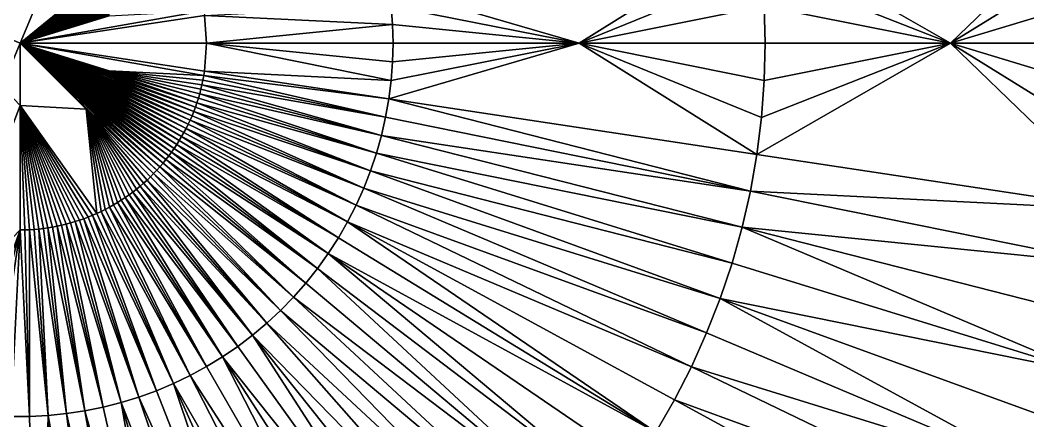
# Model space of a CAD drawing. Header units: millimetres. Extents: x -3250 to 8000, y -3250 to 3250.
# Drawn here: x 0 to 617, y -231 to 14 of the extents above; entities that cross this region are included whole.
import ezdxf

# ---------------------------------------------------------------- set-up
doc = ezdxf.new("R2010")
doc.units = ezdxf.units.MM
doc.header["$MEASUREMENT"] = 0
doc.layers.add('MESH_3D', color=2, linetype='CONTINUOUS')

msp = doc.modelspace()

# ---------------------------------------------------------------- linework, layer by layer
at = {"layer": 'MESH_3D'}
for points in [[(2150.48, 2436.79, 32500), (-3128.53, 880.23, 32500), (-2326.57, -2269.27, 32500)], [(2150.48, 2436.79, 32500), (-2326.57, -2269.27, 32500), (3105.61, 957.95, 32500)], [(3105.61, 957.95, 32500), (-2326.57, -2269.27, 32500), (-1962.36, -2590.68, 32500)], [(3105.61, 957.95, 32500), (-1962.36, -2590.68, 32500), (-1625, -2814.58, 32500)], [(3105.61, 957.95, 32500), (-1625, -2814.58, 32500), (-723.19, -3168.52, 32500)], [(3105.61, 957.95, 32500), (-723.19, -3168.52, 32500), (1410.12, -2928.15, 32500)], [(674.81, 101.71, -1202.53), (569.27, 0, -1217.16), (450.7, 67.93, -1229.05)], [(674.81, 101.71, -1202.53), (679.04, 67.95, -1202.53), (569.27, 0, -1217.16)], [(450.7, 67.93, -1229.05), (342.05, 0, -1238.24), (225.59, 34, -1244.78)], [(450.7, 67.93, -1229.05), (453.52, 45.38, -1229.05), (342.05, 0, -1238.24)], [(450.7, 67.93, -1229.05), (569.27, 0, -1217.16), (453.52, 45.38, -1229.05)], [(679.04, 67.95, -1202.53), (681.58, 34.02, -1202.53), (569.27, 0, -1217.16)], [(-26.36, 10.92, -1249.92), (-40.34, 40.34, -1249.67), (0, 57.05, -1249.67)], [(-26.36, 10.92, -1249.92), (0, 57.05, -1249.67), (10.92, 26.36, -1249.92)], [(453.52, 45.38, -1229.05), (455.22, 22.72, -1229.05), (342.05, 0, -1238.24)], [(453.52, 45.38, -1229.05), (569.27, 0, -1217.16), (455.22, 22.72, -1229.05)], [(10.92, 26.36, -1249.92), (44.16, 36.12, -1249.67), (0, 0, -1250)], [(44.16, 36.12, -1249.67), (44.61, 35.57, -1249.67), (0, 0, -1250)], [(44.61, 35.57, -1249.67), (45.05, 35.01, -1249.67), (0, 0, -1250)], [(45.05, 35.01, -1249.67), (45.48, 34.45, -1249.67), (0, 0, -1250)], [(45.48, 34.45, -1249.67), (45.9, 33.88, -1249.67), (0, 0, -1250)], [(45.9, 33.88, -1249.67), (46.32, 33.3, -1249.67), (0, 0, -1250)], [(46.32, 33.3, -1249.67), (46.73, 32.72, -1249.67), (0, 0, -1250)], [(46.73, 32.72, -1249.67), (47.14, 32.14, -1249.67), (0, 0, -1250)], [(47.14, 32.14, -1249.67), (47.54, 31.55, -1249.67), (0, 0, -1250)], [(47.54, 31.55, -1249.67), (47.93, 30.95, -1249.67), (0, 0, -1250)], [(47.93, 30.95, -1249.67), (48.31, 30.35, -1249.67), (0, 0, -1250)], [(225.59, 34, -1244.78), (342.05, 0, -1238.24), (227, 22.71, -1244.78)], [(681.58, 34.02, -1202.53), (682.43, 0, -1202.53), (569.27, 0, -1217.16)], [(-26.36, 10.92, -1249.92), (10.92, 26.36, -1249.92), (0, 0, -1250)], [(48.31, 30.35, -1249.67), (48.68, 29.75, -1249.67), (0, 0, -1250)], [(48.68, 29.75, -1249.67), (49.05, 29.14, -1249.67), (0, 0, -1250)], [(49.05, 29.14, -1249.67), (49.41, 28.53, -1249.67), (0, 0, -1250)], [(49.41, 28.53, -1249.67), (49.76, 27.91, -1249.67), (0, 0, -1250)], [(49.76, 27.91, -1249.67), (50.1, 27.29, -1249.67), (0, 0, -1250)], [(50.1, 27.29, -1249.67), (50.44, 26.66, -1249.67), (0, 0, -1250)], [(50.44, 26.66, -1249.67), (50.77, 26.03, -1249.67), (0, 0, -1250)], [(50.77, 26.03, -1249.67), (51.09, 25.39, -1249.67), (0, 0, -1250)], [(51.09, 25.39, -1249.67), (51.4, 24.75, -1249.67), (0, 0, -1250)], [(51.4, 24.75, -1249.67), (51.71, 24.11, -1249.67), (0, 0, -1250)], [(51.71, 24.11, -1249.67), (52, 23.46, -1249.67), (0, 0, -1250)], [(52, 23.46, -1249.67), (52.29, 22.81, -1249.67), (0, 0, -1250)], [(52.29, 22.81, -1249.67), (52.57, 22.16, -1249.67), (0, 0, -1250)], [(52.57, 22.16, -1249.67), (52.84, 21.5, -1249.67), (0, 0, -1250)], [(52.84, 21.5, -1249.67), (53.11, 20.84, -1249.67), (0, 0, -1250)], [(53.11, 20.84, -1249.67), (53.36, 20.18, -1249.67), (0, 0, -1250)], [(53.36, 20.18, -1249.67), (53.61, 19.51, -1249.67), (0, 0, -1250)], [(112.36, 19.81, -1248.7), (112.82, 17.01, -1248.7), (0, 0, -1250)], [(54.52, 16.82, -1249.67), (112.36, 19.81, -1248.7), (0, 0, -1250)], [(53.61, 19.51, -1249.67), (53.85, 18.84, -1249.67), (0, 0, -1250)], [(53.85, 18.84, -1249.67), (54.08, 18.17, -1249.67), (0, 0, -1250)], [(112.82, 17.01, -1248.7), (227, 22.71, -1244.78), (227.85, 11.37, -1244.78)], [(227, 22.71, -1244.78), (342.05, 0, -1238.24), (227.85, 11.37, -1244.78)], [(455.22, 22.72, -1229.05), (455.79, 0, -1229.05), (342.05, 0, -1238.24)], [(455.22, 22.72, -1229.05), (569.27, 0, -1217.16), (455.79, 0, -1229.05)], [(54.08, 18.17, -1249.67), (54.3, 17.49, -1249.67), (0, 0, -1250)], [(54.3, 17.49, -1249.67), (54.52, 16.82, -1249.67), (0, 0, -1250)], [(112.82, 17.01, -1248.7), (114.1, 0, -1248.7), (0, 0, -1250)], [(112.82, 17.01, -1248.7), (227.85, 11.37, -1244.78), (114.1, 0, -1248.7)], [(-26.36, 10.92, -1249.92), (0, 0, -1250), (0, 0, -1250)], [(-26.36, 10.92, -1249.92), (0, 0, -1250), (-10.92, -26.36, -1249.92)], [(227.85, 11.37, -1244.78), (228.14, 0, -1244.78), (114.1, 0, -1248.7)], [(227.85, 11.37, -1244.78), (342.05, 0, -1238.24), (228.14, 0, -1244.78)], [(0, -38.04, -1249.86), (-10.92, -26.36, -1249.92), (0, 0, -1250)], [(42.3, -38.28, -1249.67), (41.82, -38.81, -1249.67), (0, 0, -1250)], [(42.78, -37.75, -1249.67), (42.3, -38.28, -1249.67), (0, 0, -1250)], [(43.24, -37.21, -1249.67), (42.78, -37.75, -1249.67), (0, 0, -1250)], [(43.7, -36.67, -1249.67), (43.24, -37.21, -1249.67), (0, 0, -1250)], [(44.16, -36.12, -1249.67), (43.7, -36.67, -1249.67), (0, 0, -1250)], [(44.61, -35.57, -1249.67), (44.16, -36.12, -1249.67), (0, 0, -1250)], [(45.05, -35.01, -1249.67), (44.61, -35.57, -1249.67), (0, 0, -1250)], [(45.48, -34.45, -1249.67), (45.05, -35.01, -1249.67), (0, 0, -1250)], [(45.9, -33.88, -1249.67), (45.48, -34.45, -1249.67), (0, 0, -1250)], [(46.32, -33.3, -1249.67), (45.9, -33.88, -1249.67), (0, 0, -1250)], [(46.73, -32.72, -1249.67), (46.32, -33.3, -1249.67), (0, 0, -1250)], [(47.14, -32.14, -1249.67), (46.73, -32.72, -1249.67), (0, 0, -1250)], [(47.54, -31.55, -1249.67), (47.14, -32.14, -1249.67), (0, 0, -1250)], [(47.93, -30.95, -1249.67), (47.54, -31.55, -1249.67), (0, 0, -1250)], [(48.31, -30.35, -1249.67), (47.93, -30.95, -1249.67), (0, 0, -1250)], [(48.68, -29.75, -1249.67), (48.31, -30.35, -1249.67), (0, 0, -1250)], [(49.05, -29.14, -1249.67), (48.68, -29.75, -1249.67), (0, 0, -1250)], [(49.41, -28.53, -1249.67), (49.05, -29.14, -1249.67), (0, 0, -1250)], [(49.76, -27.91, -1249.67), (49.41, -28.53, -1249.67), (0, 0, -1250)], [(50.1, -27.29, -1249.67), (49.76, -27.91, -1249.67), (0, 0, -1250)], [(50.44, -26.66, -1249.67), (50.1, -27.29, -1249.67), (0, 0, -1250)], [(50.77, -26.03, -1249.67), (50.44, -26.66, -1249.67), (0, 0, -1250)], [(51.09, -25.39, -1249.67), (50.77, -26.03, -1249.67), (0, 0, -1250)], [(51.4, -24.75, -1249.67), (51.09, -25.39, -1249.67), (0, 0, -1250)], [(51.71, -24.11, -1249.67), (51.4, -24.75, -1249.67), (0, 0, -1250)], [(52, -23.46, -1249.67), (51.71, -24.11, -1249.67), (0, 0, -1250)], [(52.29, -22.81, -1249.67), (52, -23.46, -1249.67), (0, 0, -1250)], [(52.57, -22.16, -1249.67), (52.29, -22.81, -1249.67), (0, 0, -1250)], [(52.84, -21.5, -1249.67), (52.57, -22.16, -1249.67), (0, 0, -1250)], [(53.11, -20.84, -1249.67), (52.84, -21.5, -1249.67), (0, 0, -1250)], [(53.36, -20.18, -1249.67), (53.11, -20.84, -1249.67), (0, 0, -1250)], [(53.61, -19.51, -1249.67), (53.36, -20.18, -1249.67), (0, 0, -1250)], [(53.85, -18.84, -1249.67), (53.61, -19.51, -1249.67), (0, 0, -1250)], [(54.08, -18.17, -1249.67), (53.85, -18.84, -1249.67), (0, 0, -1250)], [(54.3, -17.49, -1249.67), (54.08, -18.17, -1249.67), (0, 0, -1250)], [(54.52, -16.82, -1249.67), (54.3, -17.49, -1249.67), (0, 0, -1250)], [(54.52, -16.82, -1249.67), (0, 0, -1250), (112.36, -19.81, -1248.7)], [(0, -38.04, -1249.86), (0, 0, -1250), (40.34, -40.34, -1249.67)], [(112.82, -17.01, -1248.7), (0, 0, -1250), (114.1, 0, -1248.7)], [(112.82, -17.01, -1248.7), (112.36, -19.81, -1248.7), (0, 0, -1250)], [(40.84, -39.84, -1249.67), (40.34, -40.34, -1249.67), (0, 0, -1250)], [(41.34, -39.32, -1249.67), (40.84, -39.84, -1249.67), (0, 0, -1250)], [(41.82, -38.81, -1249.67), (41.34, -39.32, -1249.67), (0, 0, -1250)], [(112.82, -17.01, -1248.7), (114.1, 0, -1248.7), (227, -22.71, -1244.78)], [(227.85, -11.37, -1244.78), (114.1, 0, -1248.7), (228.14, 0, -1244.78)], [(227.85, -11.37, -1244.78), (227, -22.71, -1244.78), (114.1, 0, -1248.7)], [(227, -22.71, -1244.78), (342.05, 0, -1238.24), (225.59, -34, -1244.78)], [(450.7, -67.93, -1229.05), (225.59, -34, -1244.78), (342.05, 0, -1238.24)], [(227.85, -11.37, -1244.78), (342.05, 0, -1238.24), (227, -22.71, -1244.78)], [(227.85, -11.37, -1244.78), (228.14, 0, -1244.78), (342.05, 0, -1238.24)], [(453.52, -45.38, -1229.05), (450.7, -67.93, -1229.05), (342.05, 0, -1238.24)], [(455.22, -22.72, -1229.05), (453.52, -45.38, -1229.05), (342.05, 0, -1238.24)], [(455.22, -22.72, -1229.05), (342.05, 0, -1238.24), (455.79, 0, -1229.05)], [(453.52, -45.38, -1229.05), (569.27, 0, -1217.16), (450.7, -67.93, -1229.05)], [(674.81, -101.71, -1202.53), (450.7, -67.93, -1229.05), (569.27, 0, -1217.16)], [(455.22, -22.72, -1229.05), (569.27, 0, -1217.16), (453.52, -45.38, -1229.05)], [(455.22, -22.72, -1229.05), (455.79, 0, -1229.05), (569.27, 0, -1217.16)], [(679.04, -67.95, -1202.53), (674.81, -101.71, -1202.53), (569.27, 0, -1217.16)], [(681.58, -34.02, -1202.53), (569.27, 0, -1217.16), (682.43, 0, -1202.53)], [(681.58, -34.02, -1202.53), (679.04, -67.95, -1202.53), (569.27, 0, -1217.16)], [(54.08, -18.17, -1249.67), (108.16, -36.34, -1248.7), (53.85, -18.84, -1249.67)], [(54.3, -17.49, -1249.67), (108.16, -36.34, -1248.7), (54.08, -18.17, -1249.67)], [(54.52, -16.82, -1249.67), (109.03, -33.63, -1248.7), (54.3, -17.49, -1249.67)], [(54.3, -17.49, -1249.67), (109.03, -33.63, -1248.7), (108.16, -36.34, -1248.7)], [(54.52, -16.82, -1249.67), (109.83, -30.9, -1248.7), (109.03, -33.63, -1248.7)], [(54.52, -16.82, -1249.67), (110.57, -28.15, -1248.7), (109.83, -30.9, -1248.7)], [(54.52, -16.82, -1249.67), (111.24, -25.39, -1248.7), (110.57, -28.15, -1248.7)], [(54.52, -16.82, -1249.67), (111.84, -22.61, -1248.7), (111.24, -25.39, -1248.7)], [(54.52, -16.82, -1249.67), (112.36, -19.81, -1248.7), (111.84, -22.61, -1248.7)], [(112.82, -17.01, -1248.7), (225.59, -34, -1244.78), (112.36, -19.81, -1248.7)], [(112.82, -17.01, -1248.7), (227, -22.71, -1244.78), (225.59, -34, -1244.78)], [(51.71, -24.11, -1249.67), (102.8, -49.51, -1248.7), (51.4, -24.75, -1249.67)], [(52, -23.46, -1249.67), (104, -46.93, -1248.7), (51.71, -24.11, -1249.67)], [(51.71, -24.11, -1249.67), (104, -46.93, -1248.7), (102.8, -49.51, -1248.7)], [(52.29, -22.81, -1249.67), (104, -46.93, -1248.7), (52, -23.46, -1249.67)], [(52.57, -22.16, -1249.67), (105.14, -44.32, -1248.7), (52.29, -22.81, -1249.67)], [(52.29, -22.81, -1249.67), (105.14, -44.32, -1248.7), (104, -46.93, -1248.7)], [(52.84, -21.5, -1249.67), (105.14, -44.32, -1248.7), (52.57, -22.16, -1249.67)], [(53.11, -20.84, -1249.67), (106.21, -41.68, -1248.7), (52.84, -21.5, -1249.67)], [(52.84, -21.5, -1249.67), (106.21, -41.68, -1248.7), (105.14, -44.32, -1248.7)], [(53.36, -20.18, -1249.67), (106.21, -41.68, -1248.7), (53.11, -20.84, -1249.67)], [(53.61, -19.51, -1249.67), (107.22, -39.02, -1248.7), (53.36, -20.18, -1249.67)], [(53.36, -20.18, -1249.67), (107.22, -39.02, -1248.7), (106.21, -41.68, -1248.7)], [(53.85, -18.84, -1249.67), (107.22, -39.02, -1248.7), (53.61, -19.51, -1249.67)], [(53.85, -18.84, -1249.67), (108.16, -36.34, -1248.7), (107.22, -39.02, -1248.7)], [(111.84, -22.61, -1248.7), (223.61, -45.2, -1244.78), (111.24, -25.39, -1248.7)], [(112.36, -19.81, -1248.7), (223.61, -45.2, -1244.78), (111.84, -22.61, -1248.7)], [(112.36, -19.81, -1248.7), (225.59, -34, -1244.78), (223.61, -45.2, -1244.78)], [(0, -38.04, -1249.86), (-48.4, -164.14, -1247.07), (-10.92, -26.36, -1249.92)], [(48.31, -30.35, -1249.67), (95.84, -61.9, -1248.7), (47.93, -30.95, -1249.67)], [(48.68, -29.75, -1249.67), (97.36, -59.49, -1248.7), (48.31, -30.35, -1249.67)], [(48.31, -30.35, -1249.67), (97.36, -59.49, -1248.7), (95.84, -61.9, -1248.7)], [(49.05, -29.14, -1249.67), (97.36, -59.49, -1248.7), (48.68, -29.75, -1249.67)], [(49.41, -28.53, -1249.67), (98.81, -57.05, -1248.7), (49.05, -29.14, -1249.67)], [(49.05, -29.14, -1249.67), (98.81, -57.05, -1248.7), (97.36, -59.49, -1248.7)], [(49.76, -27.91, -1249.67), (98.81, -57.05, -1248.7), (49.41, -28.53, -1249.67)], [(50.1, -27.29, -1249.67), (100.2, -54.57, -1248.7), (49.76, -27.91, -1249.67)], [(49.76, -27.91, -1249.67), (100.2, -54.57, -1248.7), (98.81, -57.05, -1248.7)], [(50.44, -26.66, -1249.67), (100.2, -54.57, -1248.7), (50.1, -27.29, -1249.67)], [(50.77, -26.03, -1249.67), (101.53, -52.05, -1248.7), (50.44, -26.66, -1249.67)], [(50.44, -26.66, -1249.67), (101.53, -52.05, -1248.7), (100.2, -54.57, -1248.7)], [(51.09, -25.39, -1249.67), (101.53, -52.05, -1248.7), (50.77, -26.03, -1249.67)], [(51.4, -24.75, -1249.67), (102.8, -49.51, -1248.7), (51.09, -25.39, -1249.67)], [(51.09, -25.39, -1249.67), (102.8, -49.51, -1248.7), (101.53, -52.05, -1248.7)], [(110.57, -28.15, -1248.7), (221.08, -56.29, -1244.78), (109.83, -30.9, -1248.7)], [(111.24, -25.39, -1248.7), (221.08, -56.29, -1244.78), (110.57, -28.15, -1248.7)], [(111.24, -25.39, -1248.7), (223.61, -45.2, -1244.78), (221.08, -56.29, -1244.78)], [(43.7, -36.67, -1249.67), (87.4, -73.34, -1248.7), (43.24, -37.21, -1249.67)], [(44.16, -36.12, -1249.67), (87.4, -73.34, -1248.7), (43.7, -36.67, -1249.67)], [(44.61, -35.57, -1249.67), (89.21, -71.14, -1248.7), (44.16, -36.12, -1249.67)], [(44.16, -36.12, -1249.67), (89.21, -71.14, -1248.7), (87.4, -73.34, -1248.7)], [(45.05, -35.01, -1249.67), (89.21, -71.14, -1248.7), (44.61, -35.57, -1249.67)], [(45.48, -34.45, -1249.67), (90.95, -68.89, -1248.7), (45.05, -35.01, -1249.67)], [(45.05, -35.01, -1249.67), (90.95, -68.89, -1248.7), (89.21, -71.14, -1248.7)], [(45.9, -33.88, -1249.67), (90.95, -68.89, -1248.7), (45.48, -34.45, -1249.67)], [(46.32, -33.3, -1249.67), (92.64, -66.6, -1248.7), (45.9, -33.88, -1249.67)], [(45.9, -33.88, -1249.67), (92.64, -66.6, -1248.7), (90.95, -68.89, -1248.7)], [(46.73, -32.72, -1249.67), (92.64, -66.6, -1248.7), (46.32, -33.3, -1249.67)], [(47.14, -32.14, -1249.67), (94.27, -64.27, -1248.7), (46.73, -32.72, -1249.67)], [(46.73, -32.72, -1249.67), (94.27, -64.27, -1248.7), (92.64, -66.6, -1248.7)], [(47.54, -31.55, -1249.67), (94.27, -64.27, -1248.7), (47.14, -32.14, -1249.67)], [(47.93, -30.95, -1249.67), (95.84, -61.9, -1248.7), (47.54, -31.55, -1249.67)], [(47.54, -31.55, -1249.67), (95.84, -61.9, -1248.7), (94.27, -64.27, -1248.7)], [(108.16, -36.34, -1248.7), (214.38, -78.03, -1244.78), (107.22, -39.02, -1248.7)], [(109.03, -33.63, -1248.7), (218, -67.24, -1244.78), (108.16, -36.34, -1248.7)], [(108.16, -36.34, -1248.7), (218, -67.24, -1244.78), (214.38, -78.03, -1244.78)], [(109.83, -30.9, -1248.7), (218, -67.24, -1244.78), (109.03, -33.63, -1248.7)], [(109.83, -30.9, -1248.7), (221.08, -56.29, -1244.78), (218, -67.24, -1244.78)], [(446.75, -90.31, -1229.05), (223.61, -45.2, -1244.78), (225.59, -34, -1244.78)], [(450.7, -67.93, -1229.05), (446.75, -90.31, -1229.05), (225.59, -34, -1244.78)], [(0, -38.04, -1249.86), (0, -114.1, -1248.7), (-48.4, -164.14, -1247.07)], [(0, -38.04, -1249.86), (14.19, -113.21, -1248.7), (11.36, -113.53, -1248.7)], [(0, -38.04, -1249.86), (25.39, -111.24, -1248.7), (22.61, -111.84, -1248.7)], [(0, -38.04, -1249.86), (30.9, -109.83, -1248.7), (28.15, -110.57, -1248.7)], [(0, -38.04, -1249.86), (33.63, -109.03, -1248.7), (30.9, -109.83, -1248.7)], [(0, -38.04, -1249.86), (41.68, -106.21, -1248.7), (39.02, -107.22, -1248.7)], [(0, -38.04, -1249.86), (36.34, -108.16, -1248.7), (33.63, -109.03, -1248.7)], [(0, -38.04, -1249.86), (39.02, -107.22, -1248.7), (36.34, -108.16, -1248.7)], [(0, -38.04, -1249.86), (11.36, -113.53, -1248.7), (8.53, -113.78, -1248.7)], [(0, -38.04, -1249.86), (44.32, -105.14, -1248.7), (41.68, -106.21, -1248.7)], [(0, -38.04, -1249.86), (46.93, -104, -1248.7), (44.32, -105.14, -1248.7)], [(0, -38.04, -1249.86), (5.69, -113.96, -1248.7), (2.84, -114.06, -1248.7)], [(0, -38.04, -1249.86), (40.34, -40.34, -1249.67), (46.93, -104, -1248.7)], [(0, -38.04, -1249.86), (19.81, -112.36, -1248.7), (17.01, -112.82, -1248.7)], [(0, -38.04, -1249.86), (17.01, -112.82, -1248.7), (14.19, -113.21, -1248.7)], [(0, -38.04, -1249.86), (2.84, -114.06, -1248.7), (0, -114.1, -1248.7)], [(0, -38.04, -1249.86), (22.61, -111.84, -1248.7), (19.81, -112.36, -1248.7)], [(0, -38.04, -1249.86), (28.15, -110.57, -1248.7), (25.39, -111.24, -1248.7)], [(0, -38.04, -1249.86), (8.53, -113.78, -1248.7), (5.69, -113.96, -1248.7)], [(40.84, -39.84, -1249.67), (81.68, -79.67, -1248.7), (40.34, -40.34, -1249.67)], [(40.34, -40.34, -1249.67), (54.57, -100.2, -1248.7), (52.05, -101.53, -1248.7)], [(40.34, -40.34, -1249.67), (49.51, -102.8, -1248.7), (46.93, -104, -1248.7)], [(40.34, -40.34, -1249.67), (61.9, -95.84, -1248.7), (59.49, -97.36, -1248.7)], [(40.34, -40.34, -1249.67), (57.05, -98.81, -1248.7), (54.57, -100.2, -1248.7)], [(40.34, -40.34, -1249.67), (59.49, -97.36, -1248.7), (57.05, -98.81, -1248.7)], [(40.34, -40.34, -1249.67), (64.27, -94.27, -1248.7), (61.9, -95.84, -1248.7)], [(40.34, -40.34, -1249.67), (66.6, -92.64, -1248.7), (64.27, -94.27, -1248.7)], [(40.34, -40.34, -1249.67), (68.89, -90.95, -1248.7), (66.6, -92.64, -1248.7)], [(40.34, -40.34, -1249.67), (81.68, -79.67, -1248.7), (79.67, -81.68, -1248.7)], [(40.34, -40.34, -1249.67), (71.14, -89.21, -1248.7), (68.89, -90.95, -1248.7)], [(40.34, -40.34, -1249.67), (77.61, -83.64, -1248.7), (75.5, -85.55, -1248.7)], [(40.34, -40.34, -1249.67), (73.34, -87.4, -1248.7), (71.14, -89.21, -1248.7)], [(40.34, -40.34, -1249.67), (75.5, -85.55, -1248.7), (73.34, -87.4, -1248.7)], [(40.34, -40.34, -1249.67), (79.67, -81.68, -1248.7), (77.61, -83.64, -1248.7)], [(40.34, -40.34, -1249.67), (52.05, -101.53, -1248.7), (49.51, -102.8, -1248.7)], [(41.34, -39.32, -1249.67), (81.68, -79.67, -1248.7), (40.84, -39.84, -1249.67)], [(41.82, -38.81, -1249.67), (83.64, -77.61, -1248.7), (41.34, -39.32, -1249.67)], [(41.34, -39.32, -1249.67), (83.64, -77.61, -1248.7), (81.68, -79.67, -1248.7)], [(42.3, -38.28, -1249.67), (83.64, -77.61, -1248.7), (41.82, -38.81, -1249.67)], [(42.78, -37.75, -1249.67), (85.55, -75.5, -1248.7), (42.3, -38.28, -1249.67)], [(42.3, -38.28, -1249.67), (85.55, -75.5, -1248.7), (83.64, -77.61, -1248.7)], [(43.24, -37.21, -1249.67), (85.55, -75.5, -1248.7), (42.78, -37.75, -1249.67)], [(43.24, -37.21, -1249.67), (87.4, -73.34, -1248.7), (85.55, -75.5, -1248.7)], [(106.21, -41.68, -1248.7), (210.22, -88.62, -1244.78), (105.14, -44.32, -1248.7)], [(107.22, -39.02, -1248.7), (214.38, -78.03, -1244.78), (106.21, -41.68, -1248.7)], [(106.21, -41.68, -1248.7), (214.38, -78.03, -1244.78), (210.22, -88.62, -1244.78)], [(104, -46.93, -1248.7), (205.54, -98.98, -1244.78), (102.8, -49.51, -1248.7)], [(105.14, -44.32, -1248.7), (210.22, -88.62, -1244.78), (104, -46.93, -1248.7)], [(104, -46.93, -1248.7), (210.22, -88.62, -1244.78), (205.54, -98.98, -1244.78)], [(446.75, -90.31, -1229.05), (221.08, -56.29, -1244.78), (223.61, -45.2, -1244.78)], [(100.2, -54.57, -1248.7), (200.35, -109.11, -1244.78), (98.81, -57.05, -1248.7)], [(101.53, -52.05, -1248.7), (200.35, -109.11, -1244.78), (100.2, -54.57, -1248.7)], [(102.8, -49.51, -1248.7), (205.54, -98.98, -1244.78), (101.53, -52.05, -1248.7)], [(101.53, -52.05, -1248.7), (205.54, -98.98, -1244.78), (200.35, -109.11, -1244.78)], [(97.36, -59.49, -1248.7), (194.67, -118.96, -1244.78), (95.84, -61.9, -1248.7)], [(98.81, -57.05, -1248.7), (194.67, -118.96, -1244.78), (97.36, -59.49, -1248.7)], [(98.81, -57.05, -1248.7), (200.35, -109.11, -1244.78), (194.67, -118.96, -1244.78)], [(441.69, -112.47, -1229.05), (218, -67.24, -1244.78), (221.08, -56.29, -1244.78)], [(446.75, -90.31, -1229.05), (441.69, -112.47, -1229.05), (221.08, -56.29, -1244.78)], [(92.64, -66.6, -1248.7), (181.85, -137.75, -1244.78), (90.95, -68.89, -1248.7)], [(94.27, -64.27, -1248.7), (188.49, -128.51, -1244.78), (92.64, -66.6, -1248.7)], [(92.64, -66.6, -1248.7), (188.49, -128.51, -1244.78), (181.85, -137.75, -1244.78)], [(95.84, -61.9, -1248.7), (188.49, -128.51, -1244.78), (94.27, -64.27, -1248.7)], [(95.84, -61.9, -1248.7), (194.67, -118.96, -1244.78), (188.49, -128.51, -1244.78)], [(435.54, -134.35, -1229.05), (214.38, -78.03, -1244.78), (218, -67.24, -1244.78)], [(441.69, -112.47, -1229.05), (435.54, -134.35, -1229.05), (218, -67.24, -1244.78)], [(87.4, -73.34, -1248.7), (174.76, -146.64, -1244.78), (85.55, -75.5, -1248.7)], [(89.21, -71.14, -1248.7), (174.76, -146.64, -1244.78), (87.4, -73.34, -1248.7)], [(90.95, -68.89, -1248.7), (181.85, -137.75, -1244.78), (89.21, -71.14, -1248.7)], [(89.21, -71.14, -1248.7), (181.85, -137.75, -1244.78), (174.76, -146.64, -1244.78)], [(674.81, -101.71, -1202.53), (446.75, -90.31, -1229.05), (450.7, -67.93, -1229.05)], [(81.68, -79.67, -1248.7), (159.29, -163.31, -1244.78), (79.67, -81.68, -1248.7)], [(83.64, -77.61, -1248.7), (167.24, -155.17, -1244.78), (81.68, -79.67, -1248.7)], [(81.68, -79.67, -1248.7), (167.24, -155.17, -1244.78), (159.29, -163.31, -1244.78)], [(85.55, -75.5, -1248.7), (167.24, -155.17, -1244.78), (83.64, -77.61, -1248.7)], [(85.55, -75.5, -1248.7), (174.76, -146.64, -1244.78), (167.24, -155.17, -1244.78)], [(428.3, -155.89, -1229.05), (210.22, -88.62, -1244.78), (214.38, -78.03, -1244.78)], [(435.54, -134.35, -1229.05), (428.3, -155.89, -1229.05), (214.38, -78.03, -1244.78)], [(75.5, -85.55, -1248.7), (150.95, -171.05, -1244.78), (73.34, -87.4, -1248.7)], [(77.61, -83.64, -1248.7), (150.95, -171.05, -1244.78), (75.5, -85.55, -1248.7)], [(79.67, -81.68, -1248.7), (159.29, -163.31, -1244.78), (77.61, -83.64, -1248.7)], [(77.61, -83.64, -1248.7), (159.29, -163.31, -1244.78), (150.95, -171.05, -1244.78)], [(68.89, -90.95, -1248.7), (133.17, -185.23, -1244.78), (66.6, -92.64, -1248.7)], [(71.14, -89.21, -1248.7), (142.24, -178.36, -1244.78), (68.89, -90.95, -1248.7)], [(68.89, -90.95, -1248.7), (142.24, -178.36, -1244.78), (133.17, -185.23, -1244.78)], [(73.34, -87.4, -1248.7), (142.24, -178.36, -1244.78), (71.14, -89.21, -1248.7)], [(73.34, -87.4, -1248.7), (150.95, -171.05, -1244.78), (142.24, -178.36, -1244.78)], [(420, -177.04, -1229.05), (205.54, -98.98, -1244.78), (210.22, -88.62, -1244.78)], [(428.3, -155.89, -1229.05), (420, -177.04, -1229.05), (210.22, -88.62, -1244.78)], [(668.9, -135.22, -1202.53), (441.69, -112.47, -1229.05), (446.75, -90.31, -1229.05)], [(674.81, -101.71, -1202.53), (668.9, -135.22, -1202.53), (446.75, -90.31, -1229.05)], [(59.49, -97.36, -1248.7), (114.07, -197.57, -1244.78), (57.05, -98.81, -1248.7)], [(61.9, -95.84, -1248.7), (123.77, -191.64, -1244.78), (59.49, -97.36, -1248.7)], [(59.49, -97.36, -1248.7), (123.77, -191.64, -1244.78), (114.07, -197.57, -1244.78)], [(64.27, -94.27, -1248.7), (123.77, -191.64, -1244.78), (61.9, -95.84, -1248.7)], [(66.6, -92.64, -1248.7), (133.17, -185.23, -1244.78), (64.27, -94.27, -1248.7)], [(64.27, -94.27, -1248.7), (133.17, -185.23, -1244.78), (123.77, -191.64, -1244.78)], [(46.93, -104, -1248.7), (93.83, -207.95, -1244.78), (44.32, -105.14, -1248.7)], [(49.51, -102.8, -1248.7), (93.83, -207.95, -1244.78), (46.93, -104, -1248.7)], [(52.05, -101.53, -1248.7), (104.08, -203.01, -1244.78), (49.51, -102.8, -1248.7)], [(49.51, -102.8, -1248.7), (104.08, -203.01, -1244.78), (93.83, -207.95, -1244.78)], [(54.57, -100.2, -1248.7), (104.08, -203.01, -1244.78), (52.05, -101.53, -1248.7)], [(57.05, -98.81, -1248.7), (114.07, -197.57, -1244.78), (54.57, -100.2, -1248.7)], [(54.57, -100.2, -1248.7), (114.07, -197.57, -1244.78), (104.08, -203.01, -1244.78)], [(410.65, -197.76, -1229.05), (200.35, -109.11, -1244.78), (205.54, -98.98, -1244.78)], [(420, -177.04, -1229.05), (410.65, -197.76, -1229.05), (205.54, -98.98, -1244.78)], [(28.15, -110.57, -1248.7), (50.76, -222.42, -1244.78), (25.39, -111.24, -1248.7)], [(30.9, -109.83, -1248.7), (61.79, -219.61, -1244.78), (28.15, -110.57, -1248.7)], [(28.15, -110.57, -1248.7), (61.79, -219.61, -1244.78), (50.76, -222.42, -1244.78)], [(33.63, -109.03, -1248.7), (61.79, -219.61, -1244.78), (30.9, -109.83, -1248.7)], [(36.34, -108.16, -1248.7), (72.66, -216.26, -1244.78), (33.63, -109.03, -1248.7)], [(33.63, -109.03, -1248.7), (72.66, -216.26, -1244.78), (61.79, -219.61, -1244.78)], [(39.02, -107.22, -1248.7), (72.66, -216.26, -1244.78), (36.34, -108.16, -1248.7)], [(41.68, -106.21, -1248.7), (83.35, -212.37, -1244.78), (39.02, -107.22, -1248.7)], [(39.02, -107.22, -1248.7), (83.35, -212.37, -1244.78), (72.66, -216.26, -1244.78)], [(44.32, -105.14, -1248.7), (83.35, -212.37, -1244.78), (41.68, -106.21, -1248.7)], [(44.32, -105.14, -1248.7), (93.83, -207.95, -1244.78), (83.35, -212.37, -1244.78)], [(388.92, -237.66, -1229.05), (194.67, -118.96, -1244.78), (200.35, -109.11, -1244.78)], [(400.28, -217.98, -1229.05), (388.92, -237.66, -1229.05), (200.35, -109.11, -1244.78)], [(410.65, -197.76, -1229.05), (400.28, -217.98, -1229.05), (200.35, -109.11, -1244.78)], [(-48.4, -164.14, -1247.07), (0, -114.1, -1248.7), (-39.62, -224.67, -1244.78)], [(0, -114.1, -1248.7), (-28.37, -226.36, -1244.78), (-39.62, -224.67, -1244.78)], [(0, -114.1, -1248.7), (-17.05, -227.5, -1244.78), (-28.37, -226.36, -1244.78)], [(0, -114.1, -1248.7), (-5.69, -228.06, -1244.78), (-17.05, -227.5, -1244.78)], [(0, -114.1, -1248.7), (5.69, -228.06, -1244.78), (-5.69, -228.06, -1244.78)], [(2.84, -114.06, -1248.7), (5.69, -228.06, -1244.78), (0, -114.1, -1248.7)], [(5.69, -113.96, -1248.7), (5.69, -228.06, -1244.78), (2.84, -114.06, -1248.7)], [(8.53, -113.78, -1248.7), (17.05, -227.5, -1244.78), (5.69, -113.96, -1248.7)], [(5.69, -113.96, -1248.7), (17.05, -227.5, -1244.78), (5.69, -228.06, -1244.78)], [(11.36, -113.53, -1248.7), (17.05, -227.5, -1244.78), (8.53, -113.78, -1248.7)], [(14.19, -113.21, -1248.7), (28.37, -226.36, -1244.78), (11.36, -113.53, -1248.7)], [(11.36, -113.53, -1248.7), (28.37, -226.36, -1244.78), (17.05, -227.5, -1244.78)], [(17.01, -112.82, -1248.7), (28.37, -226.36, -1244.78), (14.19, -113.21, -1248.7)], [(19.81, -112.36, -1248.7), (39.62, -224.67, -1244.78), (17.01, -112.82, -1248.7)], [(17.01, -112.82, -1248.7), (39.62, -224.67, -1244.78), (28.37, -226.36, -1244.78)], [(22.61, -111.84, -1248.7), (39.62, -224.67, -1244.78), (19.81, -112.36, -1248.7)], [(25.39, -111.24, -1248.7), (50.76, -222.42, -1244.78), (22.61, -111.84, -1248.7)], [(22.61, -111.84, -1248.7), (50.76, -222.42, -1244.78), (39.62, -224.67, -1244.78)], [(652.11, -201.15, -1202.53), (435.54, -134.35, -1229.05), (441.69, -112.47, -1229.05)], [(661.33, -168.4, -1202.53), (652.11, -201.15, -1202.53), (441.69, -112.47, -1229.05)], [(668.9, -135.22, -1202.53), (661.33, -168.4, -1202.53), (441.69, -112.47, -1229.05)], [(388.92, -237.66, -1229.05), (188.49, -128.51, -1244.78), (194.67, -118.96, -1244.78)], [(363.32, -275.21, -1229.05), (181.85, -137.75, -1244.78), (188.49, -128.51, -1244.78)], [(376.59, -256.75, -1229.05), (363.32, -275.21, -1229.05), (188.49, -128.51, -1244.78)], [(388.92, -237.66, -1229.05), (376.59, -256.75, -1229.05), (188.49, -128.51, -1244.78)], [(652.11, -201.15, -1202.53), (428.3, -155.89, -1229.05), (435.54, -134.35, -1229.05)], [(349.15, -292.97, -1229.05), (174.76, -146.64, -1244.78), (181.85, -137.75, -1244.78)], [(363.32, -275.21, -1229.05), (349.15, -292.97, -1229.05), (181.85, -137.75, -1244.78)], [(349.15, -292.97, -1229.05), (167.24, -155.17, -1244.78), (174.76, -146.64, -1244.78)], [(334.12, -310.01, -1229.05), (159.29, -163.31, -1244.78), (167.24, -155.17, -1244.78)], [(349.15, -292.97, -1229.05), (334.12, -310.01, -1229.05), (167.24, -155.17, -1244.78)], [(628.85, -265.08, -1202.53), (420, -177.04, -1229.05), (428.3, -155.89, -1229.05)], [(641.28, -233.41, -1202.53), (628.85, -265.08, -1202.53), (428.3, -155.89, -1229.05)], [(652.11, -201.15, -1202.53), (641.28, -233.41, -1202.53), (428.3, -155.89, -1229.05)], [(318.25, -326.28, -1229.05), (150.95, -171.05, -1244.78), (159.29, -163.31, -1244.78)], [(334.12, -310.01, -1229.05), (318.25, -326.28, -1229.05), (159.29, -163.31, -1244.78)], [(301.59, -341.74, -1229.05), (142.24, -178.36, -1244.78), (150.95, -171.05, -1244.78)], [(318.25, -326.28, -1229.05), (301.59, -341.74, -1229.05), (150.95, -171.05, -1244.78)], [(266.06, -370.07, -1229.05), (133.17, -185.23, -1244.78), (142.24, -178.36, -1244.78)], [(284.18, -356.35, -1229.05), (266.06, -370.07, -1229.05), (142.24, -178.36, -1244.78)], [(301.59, -341.74, -1229.05), (284.18, -356.35, -1229.05), (142.24, -178.36, -1244.78)], [(628.85, -265.08, -1202.53), (410.65, -197.76, -1229.05), (420, -177.04, -1229.05)], [(266.06, -370.07, -1229.05), (123.77, -191.64, -1244.78), (133.17, -185.23, -1244.78)], [(227.89, -394.72, -1229.05), (114.07, -197.57, -1244.78), (123.77, -191.64, -1244.78)], [(247.29, -382.87, -1229.05), (227.89, -394.72, -1229.05), (123.77, -191.64, -1244.78)], [(266.06, -370.07, -1229.05), (247.29, -382.87, -1229.05), (123.77, -191.64, -1244.78)], [(207.93, -405.59, -1229.05), (93.83, -207.95, -1244.78), (104.08, -203.01, -1244.78)], [(227.89, -394.72, -1229.05), (104.08, -203.01, -1244.78), (114.07, -197.57, -1244.78)], [(227.89, -394.72, -1229.05), (207.93, -405.59, -1229.05), (104.08, -203.01, -1244.78)], [(614.85, -296.1, -1202.53), (400.28, -217.98, -1229.05), (410.65, -197.76, -1229.05)], [(628.85, -265.08, -1202.53), (614.85, -296.1, -1202.53), (410.65, -197.76, -1229.05)], [(166.52, -424.28, -1229.05), (83.35, -212.37, -1244.78), (93.83, -207.95, -1244.78)], [(187.46, -415.45, -1229.05), (166.52, -424.28, -1229.05), (93.83, -207.95, -1244.78)], [(207.93, -405.59, -1229.05), (187.46, -415.45, -1229.05), (93.83, -207.95, -1244.78)], [(166.52, -424.28, -1229.05), (72.66, -216.26, -1244.78), (83.35, -212.37, -1244.78)], [(101.42, -444.36, -1229.05), (50.76, -222.42, -1244.78), (61.79, -219.61, -1244.78)], [(145.16, -432.05, -1229.05), (61.79, -219.61, -1244.78), (72.66, -216.26, -1244.78)], [(123.45, -438.75, -1229.05), (101.42, -444.36, -1229.05), (61.79, -219.61, -1244.78)], [(145.16, -432.05, -1229.05), (123.45, -438.75, -1229.05), (61.79, -219.61, -1244.78)], [(166.52, -424.28, -1229.05), (145.16, -432.05, -1229.05), (72.66, -216.26, -1244.78)], [(599.33, -326.38, -1202.53), (388.92, -237.66, -1229.05), (400.28, -217.98, -1229.05)], [(614.85, -296.1, -1202.53), (599.33, -326.38, -1202.53), (400.28, -217.98, -1229.05)], [(11.36, -455.64, -1229.05), (-11.36, -455.64, -1229.05), (-5.69, -228.06, -1244.78)], [(11.36, -455.64, -1229.05), (-5.69, -228.06, -1244.78), (5.69, -228.06, -1244.78)], [(11.36, -455.64, -1229.05), (5.69, -228.06, -1244.78), (17.05, -227.5, -1244.78)], [(34.06, -454.51, -1229.05), (11.36, -455.64, -1229.05), (17.05, -227.5, -1244.78)], [(56.67, -452.25, -1229.05), (17.05, -227.5, -1244.78), (28.37, -226.36, -1244.78)], [(56.67, -452.25, -1229.05), (34.06, -454.51, -1229.05), (17.05, -227.5, -1244.78)], [(79.15, -448.86, -1229.05), (28.37, -226.36, -1244.78), (39.62, -224.67, -1244.78)], [(79.15, -448.86, -1229.05), (56.67, -452.25, -1229.05), (28.37, -226.36, -1244.78)], [(101.42, -444.36, -1229.05), (39.62, -224.67, -1244.78), (50.76, -222.42, -1244.78)], [(101.42, -444.36, -1229.05), (79.15, -448.86, -1229.05), (39.62, -224.67, -1244.78)]]:
    msp.add_3dface(points, dxfattribs=at)

doc.saveas('drawing.dxf')
